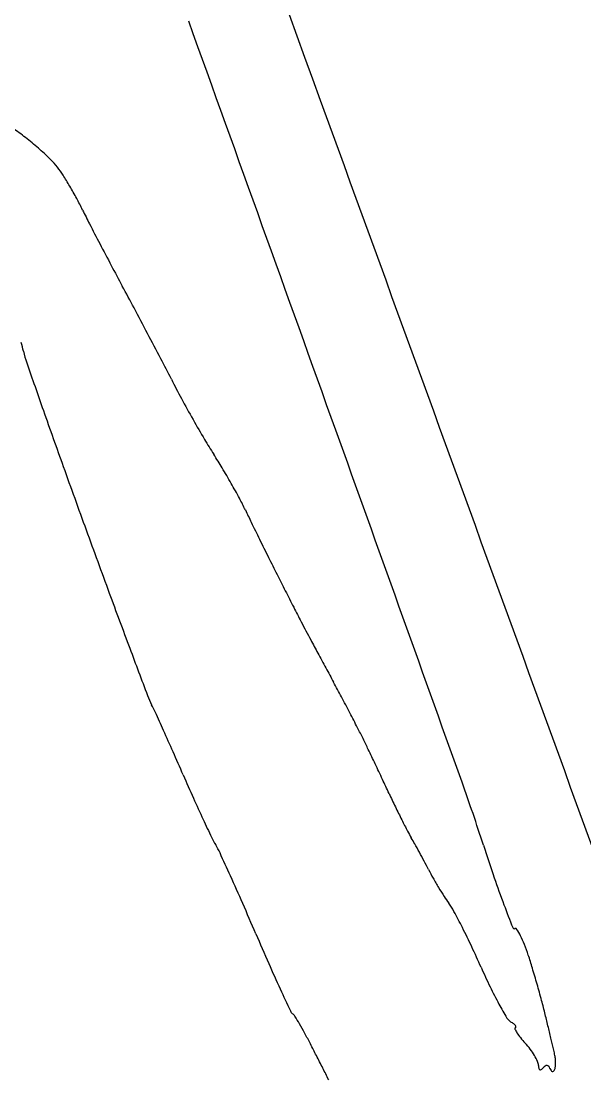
# Model space of a CAD drawing. Header units: metres. Extents: x 26.3 to 44.2, y 14.4 to 19.6.
# Drawn here: x 34.8302 to 34.84621, y 15.52524 to 15.55529 of the extents above; entities that cross this region are included whole.
import ezdxf

# ---------------------------------------------------------------- set-up
doc = ezdxf.new("R2010")
doc.units = ezdxf.units.M
doc.header["$MEASUREMENT"] = 0
doc.layers.add('Suspensions', color=6, linetype='Continuous')

msp = doc.modelspace()

# ---------------------------------------------------------------- linework, layer by layer
at = {"layer": 'Suspensions'}
for points in [[(34.84124891288718, 15.61140393423787, -5e-06), (34.84731667431881, 15.59481243747512, -0.000212), (34.85400470794259, 15.57650026192034, -0.000128), (34.86191996165783, 15.55478214723026, -0.000139), (34.86982694279861, 15.53305071892552, -0.00023), (34.87649017236177, 15.51469548026182, -9e-06), (34.88250583186796, 15.49809943150136, -0.061218)], [(34.82568817743852, 15.58886764735399, -9e-06), (34.82031246039038, 15.60371463670833, -0.091432)], [(34.85716504733234, 15.50257180229959, -0.000233), (34.85416778388552, 15.51068010212802, -0.001004), (34.84952880355425, 15.52332571095103, -0.000105), (34.8387042428888, 15.55303640247546, -0.000166), (34.83163722018744, 15.57246634105923, -0.000276)]]:
    msp.add_lwpolyline(points, format="xyb", dxfattribs=at)
for centre, radius, start, end in [((26.51883307318413, 12.55610331919387), 8.840421544583476, 19.75167721215358, 19.83166211710635), ((34.82492481681068, 15.54510318585744), 0.008744949660920227, 51.45968490145697, 54.45974972972655), ((34.8242086014356, 15.54420397623969), 0.009894533236183006, 48.72534336733919, 51.46005571550741), ((34.82494793997392, 15.54504635140709), 0.008773722192543892, 45.96611432267333, 48.72511659174005), ((34.82972288889525, 15.54998509483009), 0.001904128041569075, 37.39456780112688, 45.96637169430105), ((34.82875401202409, 15.54924450288926), 0.003123635652879692, 32.39903448954874, 37.39420615100755), ((34.82255982192476, 15.54531363789708), 0.01045982612019519, 30.3685681634647, 32.39930662425846), ((34.82173441480472, 15.54482993044893), 0.01141652346383705, 28.36418163646522, 30.36879524677663), ((34.82440010422457, 15.54626918220842), 0.008387110037963892, 25.83779607396589, 28.36375011637702), ((34.8494432472903, 15.55839600215057), 0.01943767705060677, 205.8380728015894, 207.126755892596), ((34.90528655153032, 15.58700524141967), 0.08218290157005227, 207.1266705676627, 207.5683058895042), ((34.91333251561226, 15.59120593495049), 0.09125942976904479, 207.5683229767657, 208.0072081113396), ((34.8991976665211, 15.5836879148063), 0.07524960198398103, 208.0071365570907, 208.51431796939), ((34.75521607747972, 15.50546568458631), 0.08860830988929794, 28.05802183342257, 28.51432481852463), ((34.69037253309975, 15.47090373610493), 0.162087650731202, 27.7675687300459, 28.05794358523983), ((34.69362315122633, 15.47261461310872), 0.1584142846984984, 27.47624919237965, 27.7677699613171), ((34.82683987161487, 15.54516242358811), 0.003510926709935293, 12.37680312355999, 16.66431900721714), ((34.83306728965117, 15.54652897562577), 0.002864667369881266, 192.376964680914, 199.1457527547354), ((35.22514308060371, 15.68264786059512), 0.41789692719599, 199.1457195021467, 199.3423585691829), ((34.77273256961275, 15.51375492538332), 0.0692468838650267, 26.93498256481998, 27.47608290112061), ((34.85613990918317, 15.55613396128523), 0.02430933975581052, 206.9350351703587, 208.3875783231114), ((34.86737385651142, 15.56220493991658), 0.03707877020963792, 208.3875146250503, 209.4461039189858), ((35.06163337697251, 15.62525132114816), 0.2446058832218413, 199.342245034688, 199.737814703636), ((34.86539655902543, 15.56108868249124), 0.03480814562868234, 209.4460890461643, 210.5156788926206), ((16.20591722656923, 8.853018196938768), 19.79802496329192, 19.72104615296213, 19.75175669059744), ((34.84587348478962, 15.54958154691903), 0.01214618197386974, 210.5158061771782, 212.8616426469682), ((34.82410232972087, 15.53551778772151), 0.01377239275148542, 30.97149928575224, 32.86175877975396), ((35.21050843620355, 15.6786663183937), 0.4027733425533383, 199.7376981823816, 200.0099675985394), ((34.81756004627621, 15.53159129055337), 0.0214025207110392, 29.61274466377596, 30.97132627368373), ((34.81862703111017, 15.53219769883722), 0.02017525234531171, 28.24050496984352, 29.6128370787181), ((34.83000808279363, 15.5383105234641), 0.007256469030295386, 25.29730038900608, 28.24053735950227), ((34.86762032921948, 15.55608772889904), 0.03434533518874024, 205.2975207651466, 205.9426695383662), ((34.94602096453108, 15.59422871600078), 0.1215313117807472, 205.9424594860311, 206.1943316313666), ((35.30797213247166, 15.71415934930646), 0.5064985918112423, 200.0099616096925, 200.22585204304), ((34.95619298150484, 15.59923263927862), 0.1328675006235771, 206.194300808279, 206.4436519423306), ((34.92625538911804, 15.58434291631854), 0.09943154261835169, 206.4435831677231, 206.7534385545346), ((34.97925087099139, 15.61105828895962), 0.1587799396834437, 206.7532652454269, 206.9411953601083), ((34.98622526766259, 15.61460361409308), 0.1666037200263197, 206.9414112666187, 207.1226950751897), ((35.11275805413219, 15.64223463746447), 0.2984560467502244, 200.225871032221, 200.5467271878683), ((34.97023518198223, 15.60641312045331), 0.1486380019464084, 207.1227089801152, 207.3017009589211), ((34.86067222491018, 15.54985933523981), 0.02534010178445335, 207.3016867648213, 207.9642533132307), ((34.8937169828303, 15.56740371880492), 0.06275348736450148, 207.9647456243676, 208.2248683516582), ((35.10457661564865, 15.68058126130523), 0.3020669656265532, 208.2244904735714, 208.305621293973), ((35.38810155979264, 15.74543637827952), 0.5925047594088624, 200.5466365804637, 200.6848339838996), ((35.13574492353416, 15.69736720085526), 0.337467971020558, 208.3055600319167, 208.3866908523183), ((35.09964936783073, 15.67786134189356), 0.2964391070908247, 208.3867079775495, 208.4760893890586), ((34.7912153475815, 15.51056174374846), 0.05444648735101784, 27.97781288900258, 28.47628538473862), ((34.83613658227677, 15.53703314018651), 0.002507093267919984, 200.6848010487465, 207.2713142001622), ((34.77374202035276, 15.50128013658097), 0.0742319718267416, 27.58239605611162, 27.97750736018747), ((34.8294303062784, 15.53357598926148), 0.00503784081298418, 24.49478909216846, 27.27166503705602), ((34.7383692301872, 15.49208785332094), 0.1051047434465784, 24.18912749166107, 24.49439922436665), ((34.77913695299845, 15.50409808235227), 0.06814541972241263, 27.18341776004247, 27.58265434785361), ((34.82204098876085, 15.52613223131068), 0.0199141020444802, 26.18514100228187, 27.18299799275028), ((34.74073663839698, 15.49315082709273), 0.102509645239432, 23.81670128947484, 24.18935271101354), ((34.80787032357004, 15.51916377983769), 0.03570546258960704, 25.63743013526936, 26.18540592629676), ((34.74070619897844, 15.48693017446821), 0.1102039521533023, 25.40090512876272, 25.63742202262744), ((34.70990729183521, 15.47954343723956), 0.136208453344849, 23.51528233169653, 23.81642877549785), ((34.73317724774425, 15.48335548489204), 0.1185384294667646, 25.16670618529077, 25.4007020675132), ((34.89423422307426, 15.55974981386453), 0.06481264114886345, 203.5155084206866, 204.1485105831008), ((34.76683047640839, 15.49916755487117), 0.08135561950650037, 24.85642958456115, 25.16674333676965), ((34.78862959115387, 15.51429446581304), 0.05746265227468051, 17.8367689435253, 19.72107008052487), ((34.87968838447323, 15.55322823775124), 0.048871738552332, 204.1483793710528, 204.9305783158086), ((34.86592703275262, 15.54507514697041), 0.02785809067517155, 204.8565502607147, 205.7162121047299), ((34.86537633948706, 15.54480988838747), 0.02724684179992369, 205.7161441394695, 206.5902443133434), ((34.88052065317497, 15.55361508737038), 0.04978952056321424, 204.930560926139, 205.575251336752), ((34.86279627407764, 15.54351858363285), 0.02436167187996928, 206.5905520860912, 207.4405883730689), ((34.84423945469102, 15.53388293203293), 0.00345231207391825, 207.4402026184039, 211.0346450770741), ((34.83781689456141, 15.5331775511028), 0.002447109466887418, 205.5752795074812, 211.33847818681), ((34.83377697766835, 15.5307175260493), 0.002282864292735636, 24.79935650233262, 31.33846763946548), ((34.83581404262941, 15.52881347436894), 0.006380641165829442, 29.27862553638099, 31.03482139502906), ((34.82205227784536, 15.52109739231678), 0.02215796959004063, 28.58371613020323, 29.27882639580062), ((34.89341371890891, 15.54801106593673), 0.05261242461965643, 197.8366716212166, 198.8941150239833), ((34.75817098819596, 15.49578397618789), 0.08556922902321065, 24.31995818371353, 24.7991793851319), ((34.82026880568176, 15.5201256316738), 0.0241890017671809, 27.89601766032488, 28.58379413289953), ((34.82580548928181, 15.52305676359562), 0.01792430707235981, 27.0346938525595, 27.89573077590445), ((34.76929814618586, 15.50081271936258), 0.07335850001760261, 23.65282809449335, 24.31997826668848), ((34.84772727078977, 15.5342431732387), 0.006686671477591857, 207.0345305789604, 209.3954915396221), ((34.85116878480624, 15.5361820567717), 0.01063677123317413, 209.3957112401849, 211.0632181815119), ((34.85069167057269, 15.53589473075544), 0.01007982040260576, 211.0635595225255, 212.7471084246555), ((34.86871998225773, 15.53955933890713), 0.02651238018328357, 198.8941051456599, 200.6599261269603), ((34.84537635501859, 15.53247615705804), 0.003760071549777345, 212.7467614847064, 216.2614674030022), ((34.73891888162572, 15.48750692286825), 0.1065239027071726, 23.14842242516672, 23.65285365344531), ((34.84074700365065, 15.52908035241344), 0.001981216047284792, 28.19706778605095, 36.26144193522089), ((34.91254079234356, 15.55608286373244), 0.07334495719149456, 200.6599529631097, 201.2035742995905), ((34.82440990674257, 15.52032144161022), 0.02051818596799706, 26.74709380174079, 28.197345215228), ((34.82271650187886, 15.51946801433175), 0.02241448714449604, 25.18864676521586, 26.74706794780289), ((34.84420656098848, 15.52957285785867), 4.865724178978313e-05, 201.2036378714211, 290.0795726044941), ((34.84424003840899, 15.52948127655837), 4.885107707602876e-05, 31.38953844370488, 110.0800601358806), ((34.84201949279405, 15.52812644304595), 0.002650080915900771, 26.88301096381266, 31.38885797003346), ((34.91539144459058, 15.56295529577859), 0.08540062009857763, 203.1484878591963, 203.7649889597387), ((34.84178791047565, 15.52800902915322), 0.002909727584098432, 21.56437488868541, 26.88321830326927), ((34.81956499558837, 15.51798583766546), 0.02589713549992415, 23.79009475095415, 25.18855278056482), ((34.83919897932958, 15.52698585040924), 0.005693512637067078, 18.34580327554807, 21.56446853958066), ((34.83124579338372, 15.52434856395787), 0.01407256070445659, 16.77464813679484, 18.34567380331666), ((34.88109160221923, 15.54785230487141), 0.04792289976980545, 203.7650026538833, 204.7151904169939), ((34.85904075852749, 15.53538861132819), 0.01724440354058877, 203.7902138027699, 205.8257647302844), ((34.81416425975282, 15.51919946804122), 0.03191330003712713, 15.92298956145934, 16.7748592881049), ((34.94670693949938, 15.57805310734459), 0.1201548937642336, 204.7152079084853, 205.0417936306521), ((34.85366800472671, 15.53278830002028), 0.01127547547099668, 205.8255846696617, 208.6242297894535), ((34.8134859498812, 15.5190058817804), 0.03261869348609494, 15.07467632323369, 15.92310835041271), ((34.85493610962088, 15.53348043068247), 0.01272016743642833, 208.6243942204706, 210.6778200086264), ((34.82786245135597, 15.52287817495308), 0.01772982351327126, 13.7354769130626, 15.07457863271382), ((34.83805465381528, 15.52729119423395), 0.0002295377838127321, 205.0420163954803, 231.6071079422861), ((34.83774338297646, 15.52689837885803), 0.0002716542499398716, 31.96161396641419, 51.60569536299625), ((34.75113878703569, 15.5041245411099), 0.09671222312896721, 13.51413408599018, 13.73552490916464), ((34.82922669776795, 15.52158419491122), 0.01031030345985704, 30.53568891339351, 31.96302291834517), ((34.83036406692084, 15.52225519354326), 0.008989755184183726, 28.57095627894428, 30.53523668469682), ((34.84427353841322, 15.52715504171442), 0.000322547892518639, 210.6779716070204, 239.690360506247), ((34.84369553477944, 15.52616631161568), 0.0008227360935979883, 53.16671184041017, 59.68956418653378), ((34.84402999285605, 15.52661283639653), 0.0002648413143471069, 37.98600914955837, 53.16845619214209), ((34.8265425817364, 15.52017410333387), 0.01334115558779446, 27.1099351137498, 28.57118687306066), ((34.84424669810885, 15.52668913609856), 2.661668935690803e-05, 110.0004199361954, 205.0730790828409), ((34.84507779749889, 15.52707796961086), 0.0009441774210830464, 205.0727598325167, 212.4297600159194), ((34.84422944379367, 15.52673654131439), 2.383096550266877e-05, 290.0000453574659, 4.187486839671572), ((34.84418415943441, 15.52673322715239), 6.92364372232697e-05, 4.186355831332117, 37.98389791713614), ((34.84553300268509, 15.52736717371887), 0.001483483250453404, 212.4294451505191, 218.9859599909741), ((34.765511776688, 15.50757884599409), 0.08192996843733812, 13.26347234256731, 13.51419857369043), ((34.63520148757145, 15.42221796337357), 0.2282988715976245, 27.01690567783888, 27.10995401865556), ((34.84694729780512, 15.52851192073103), 0.003303009674498593, 218.986595292675, 222.5906610684377), ((34.84286629412154, 15.5247604979982), 0.002240253226209422, 36.88997634436044, 42.5901890785088), ((34.77072931165476, 15.50880919129809), 0.0765693322382389, 13.03508272527213, 13.26311985248011), ((34.56260567382172, 15.3852027574769), 0.3097867703355701, 26.94268281558209, 27.01670896013864), ((34.84302295598781, 15.52487810624426), 0.002044358766329312, 30.78425295418099, 36.88939261455167), ((34.84332034017694, 15.52505525384505), 0.001698210491576005, 24.48383267926916, 30.7847803820052), ((34.83896468130754, 15.5246064974454), 0.006529196936515947, 11.65086856032769, 13.03580528457902), ((34.84443372966209, 15.52573421338203), 0.0009450915349950076, 4.805530510482124, 11.64965334383817), ((34.84459920443355, 15.52563762697726), 0.0002929872879891421, 1.364082465506724, 24.48439079247671), ((34.84535090465705, 15.52565552285544), 0.0004589259307231605, 181.3636106724719, 192.0573197634039), ((34.84519384833288, 15.52544598169205), 0.0002141987742550015, 122.2346140480893, 141.7173857526303), ((34.84512753274004, 15.52555114575126), 8.987163642797816e-05, 84.9713809415006, 122.2338110291819), ((34.84512861616955, 15.52556343781533), 7.753191783765192e-05, 44.07980429084615, 84.97272526156488), ((34.84507114623418, 15.52550778658701), 0.000157530997114416, 20.00006650921191, 44.07934794998462), ((34.8451214144053, 15.52562737574955), 0.0002513777708431495, 334.999209777529, 352.0885907690355), ((34.84445292345846, 15.52572025318081), 0.0009262898859722715, 352.089757014475, 358.5661225964157), ((34.84431040090251, 15.52572382363153), 0.001068857158038739, 358.5659643362267, 4.806681993659022), ((34.58518496706144, 15.39667753289839), 0.2844590197011202, 26.86824056555108, 26.94295425938927), ((34.84495476789025, 15.52557090710649), 5.385289659654688e-05, 192.0573364612196, 243.7395181356517), ((34.84494853751527, 15.5255582769028), 3.976958674408651e-05, 243.7381938471085, 307.1400492580318), ((34.84479539109312, 15.525760467588), 0.0002934128397436723, 307.141375998355, 321.7174469293961), ((34.84548865122383, 15.52565974365473), 0.000286767738890183, 199.9995276661168, 213.2434673982133), ((34.84530392044022, 15.52553866208229), 6.589173392130773e-05, 213.2457385694669, 252.6936071084806), ((34.84529550614241, 15.52551164779804), 3.759735380126361e-05, 252.6892110567186, 309.4698467079212), ((34.84524931880217, 15.5255677274482), 0.0001102485585133531, 309.4732130709485, 335.0007894849431)]:
    msp.add_arc(centre, radius, start, end, dxfattribs=at)

doc.saveas('drawing.dxf')
